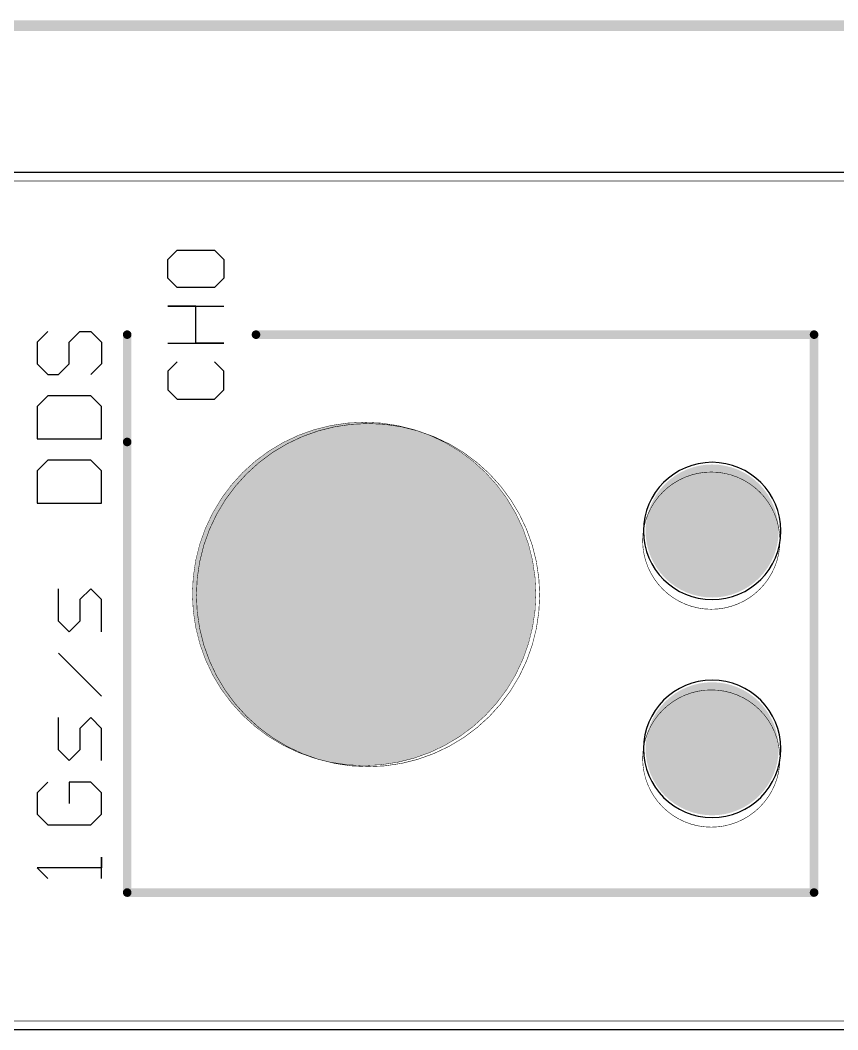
# Model space of a CAD drawing. Header units: millimetres. Extents: x 34 to 168, y 52 to 76.
# Drawn here: x 53.51 to 72.55, y 52.3 to 75.83 of the extents above; entities that cross this region are included whole.
import ezdxf

# ---------------------------------------------------------------- set-up
doc = ezdxf.new("R2010")
doc.units = ezdxf.units.MM
for name, color, linetype in [('Mechanical1', 6, 'Continuous'), ('Mechanical2', 216, 'Continuous'), ('Mechanical4', 56, 'Continuous'), ('MultiLayer', 9, 'Continuous'), ('PadHoleLayer', 156, 'Continuous'), ('TopOverlay', 2, 'Continuous')]:
    doc.layers.add(name, color=color, linetype=linetype)

msp = doc.modelspace()

# ---------------------------------------------------------------- linework, layer by layer
at = {"layer": 'Mechanical1', "const_width": 0.254}
msp.add_lwpolyline([(33.962, 75.7), (93.287, 75.7)], dxfattribs=at)
at = {"layer": 'Mechanical1'}
for points in [[(33.962, 72.288), (162.362, 72.288)], [(33.962, 52.308), (162.362, 52.308)]]:
    msp.add_lwpolyline(points, dxfattribs=at)
for points, const_width in [([(65.519, 62.459, 1), (57.519, 62.459, 1)], 0.01), ([(57.516, 62.459, 1), (57.521, 62.459, 1)], 0.005), ([(65.516, 62.459, 1), (65.521, 62.459, 1)], 0.005)]:
    msp.add_lwpolyline(points, format="xyb", close=True, dxfattribs=dict(at, const_width=const_width))
for points in [[(71.225, 63.925, 1), (68.025, 63.925, 1)], [(68.025, 63.925, 1), (68.025, 63.925, 1)], [(71.225, 63.925, 1), (71.225, 63.925, 1)], [(71.225, 58.85, 1), (68.025, 58.85, 1)], [(68.025, 58.85, 1), (68.025, 58.85, 1)], [(71.225, 58.85, 1), (71.225, 58.85, 1)]]:
    msp.add_lwpolyline(points, format="xyb", close=True, dxfattribs=at)
at = {"layer": 'Mechanical2', "const_width": 0.0127}
for points in [[(33.962, 72.278), (162.297, 72.278)], [(33.962, 52.308), (162.297, 52.308)]]:
    msp.add_lwpolyline(points, dxfattribs=at)
at = {"layer": 'Mechanical2'}
for points, const_width in [([(65.608, 62.431, 1), (57.612, 62.431, 1)], 0.0127), ([(71.205, 63.7, 1), (68.007, 63.7, 1)], 0.0127), ([(68.004, 63.7, 1), (68.01, 63.7, 1)], 0.00635), ([(71.202, 63.7, 1), (71.208, 63.7, 1)], 0.00635), ([(57.609, 62.431, 1), (57.615, 62.431, 1)], 0.00635), ([(65.605, 62.431, 1), (65.611, 62.431, 1)], 0.00635), ([(71.205, 58.623, 1), (68.007, 58.623, 1)], 0.0127), ([(68.004, 58.623, 1), (68.01, 58.623, 1)], 0.00635), ([(71.202, 58.623, 1), (71.208, 58.623, 1)], 0.00635)]:
    msp.add_lwpolyline(points, format="xyb", close=True, dxfattribs=dict(at, const_width=const_width))
at = {"layer": 'Mechanical4', "const_width": 0.0127}
for points in [[(33.962, 72.078), (162.297, 72.078)], [(33.962, 52.508), (162.297, 52.508)]]:
    msp.add_lwpolyline(points, dxfattribs=at)
at = {"layer": 'MultiLayer', "const_width": 0.762}
for points in [[(69.244, 63.925, 1), (70.006, 63.925, 1)], [(61.138, 62.459, 1), (61.9, 62.459, 1)], [(69.244, 58.85, 1), (70.006, 58.85, 1)]]:
    msp.add_lwpolyline(points, format="xyb", close=True, dxfattribs=at)
at = {"layer": 'PadHoleLayer'}
for points, const_width in [([(59.519, 62.459, 1), (63.519, 62.459, 1)], 4), ([(68.85, 63.925, 1), (70.4, 63.925, 1)], 1.55), ([(68.85, 58.85, 1), (70.4, 58.85, 1)], 1.55)]:
    msp.add_lwpolyline(points, format="xyb", close=True, dxfattribs=dict(at, const_width=const_width))
at = {"layer": 'TopOverlay'}
for p, q in [((56.95, 70.249), (57.167, 70.466)), ((57.167, 70.466), (58.033, 70.466)), ((58.033, 70.466), (58.25, 70.249)), ((56.95, 69.816), (56.95, 70.249)), ((58.25, 70.249), (58.25, 69.816)), ((57.167, 69.599), (56.95, 69.816)), ((58.25, 69.816), (58.033, 69.599)), ((58.033, 69.599), (57.167, 69.599)), ((57.6, 69.166), (56.95, 69.166)), ((56.95, 69.166), (58.25, 69.166)), ((57.6, 68.3), (57.6, 69.166)), ((54.15, 68.573), (53.9, 68.323)), ((54.65, 68.323), (54.9, 68.573)), ((54.9, 68.573), (55.15, 68.573)), ((55.15, 68.573), (55.4, 68.323)), ((53.9, 68.323), (53.9, 67.823)), ((54.65, 67.823), (54.65, 68.323)), ((55.4, 68.323), (55.4, 67.823)), ((56.95, 68.3), (58.25, 68.3)), ((58.25, 68.3), (57.6, 68.3)), ((53.9, 67.823), (54.15, 67.573)), ((54.4, 67.573), (54.65, 67.823)), ((55.4, 67.823), (55.15, 67.573)), ((57.167, 67.866), (56.95, 67.65)), ((58.25, 67.65), (58.033, 67.866)), ((54.15, 67.573), (54.4, 67.573)), ((56.95, 67.65), (56.95, 67.217)), ((58.25, 67.217), (58.25, 67.65)), ((54.15, 67.073), (53.9, 66.823)), ((55.15, 67.073), (54.15, 67.073)), ((55.4, 66.823), (55.15, 67.073)), ((56.95, 67.217), (57.167, 67)), ((58.033, 67), (58.25, 67.217)), ((53.9, 66.823), (53.9, 66.074)), ((55.4, 66.074), (55.4, 66.823)), ((57.167, 67), (58.033, 67)), ((53.9, 66.074), (55.4, 66.074)), ((54.15, 65.574), (53.9, 65.324)), ((55.15, 65.574), (54.15, 65.574)), ((55.4, 65.324), (55.15, 65.574)), ((53.9, 65.324), (53.9, 64.574)), ((55.4, 64.574), (55.4, 65.324)), ((53.9, 64.574), (55.4, 64.574)), ((54.4, 61.825), (54.4, 62.575)), ((55.15, 62.575), (54.9, 62.325)), ((55.4, 62.325), (55.15, 62.575)), ((54.9, 62.325), (54.9, 61.825)), ((55.4, 61.575), (55.4, 62.325)), ((54.65, 61.575), (54.4, 61.825)), ((54.9, 61.825), (54.65, 61.575)), ((55.4, 60.076), (54.4, 61.075)), ((54.4, 58.826), (54.4, 59.576)), ((55.15, 59.576), (54.9, 59.326)), ((55.4, 59.326), (55.15, 59.576)), ((54.9, 59.326), (54.9, 58.826)), ((55.4, 58.576), (55.4, 59.326)), ((54.65, 58.576), (54.4, 58.826)), ((54.9, 58.826), (54.65, 58.576)), ((54.15, 58.076), (53.9, 57.826)), ((55.15, 58.076), (54.65, 58.076)), ((54.65, 58.076), (54.65, 57.576)), ((55.4, 57.826), (55.15, 58.076)), ((53.9, 57.826), (53.9, 57.327)), ((55.4, 57.327), (55.4, 57.826)), ((53.9, 57.327), (54.15, 57.077)), ((55.15, 57.077), (55.4, 57.327)), ((54.15, 57.077), (55.15, 57.077)), ((55.4, 55.827), (55.4, 56.327)), ((55.4, 56.327), (55.4, 56.077)), ((55.4, 56.077), (53.9, 56.077)), ((53.9, 56.077), (54.15, 55.827))]:
    msp.add_line(p, q, dxfattribs=at)
at = {"layer": 'TopOverlay', "const_width": 0.2}
for points in [[(56, 66), (56, 68.5)], [(59, 68.5), (72, 68.5)], [(72, 55.5), (72, 68.5)], [(56, 55.5), (56, 66)], [(56, 55.5), (72, 55.5)]]:
    msp.add_lwpolyline(points, dxfattribs=at)
at = {"layer": 'TopOverlay', "const_width": 0.1}
for points in [[(55.95, 68.5, 1), (56.05, 68.5, 1)], [(58.95, 68.5, 1), (59.05, 68.5, 1)], [(71.95, 68.5, 1), (72.05, 68.5, 1)], [(71.95, 68.5, 1), (72.05, 68.5, 1)], [(55.95, 66, 1), (56.05, 66, 1)], [(55.95, 66, 1), (56.05, 66, 1)], [(55.95, 55.5, 1), (56.05, 55.5, 1)], [(55.95, 55.5, 1), (56.05, 55.5, 1)], [(71.95, 55.5, 1), (72.05, 55.5, 1)], [(71.95, 55.5, 1), (72.05, 55.5, 1)]]:
    msp.add_lwpolyline(points, format="xyb", close=True, dxfattribs=at)

doc.saveas('drawing.dxf')
